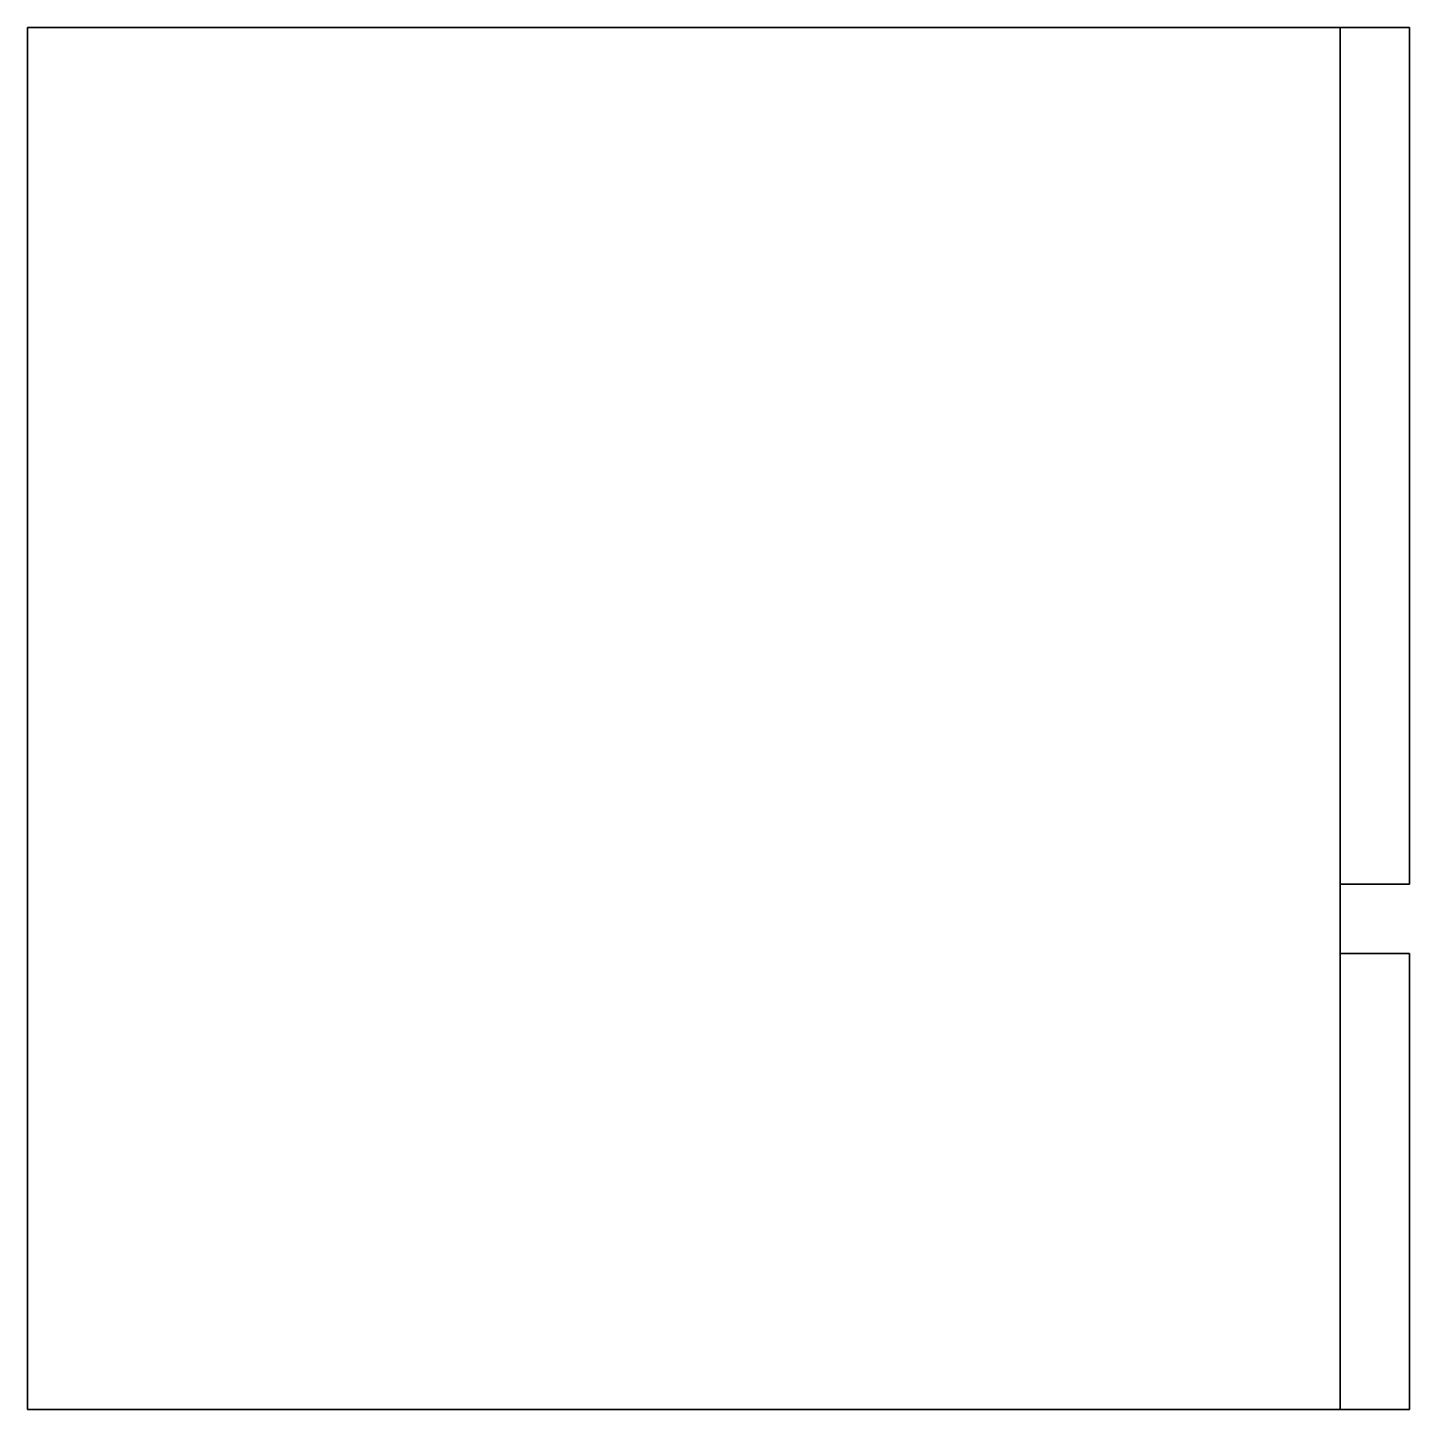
# Model space of a CAD drawing. Extents: x 0 to 800, y 0 to 800.
import ezdxf

# ---------------------------------------------------------------- set-up
doc = ezdxf.new("R2010")
doc.units = 0
doc.header["$LTSCALE"] = 30
doc.header["$MEASUREMENT"] = 0
doc.layers.add('3D', color=4, linetype='CONTINUOUS')

msp = doc.modelspace()

# ---------------------------------------------------------------- linework, layer by layer
at = {"layer": '3D', "linetype": 'CONTINUOUS'}
for points in [[(0, 800), (0, 0), (0, 0, 800), (0, 800, 800)], [(0, 800, 800), (0, 800), (760, 800), (760, 800, 800)], [(0, 0, 800), (0, 800, 800), (760, 800, 800), (760, 0, 800)], [(760, 304, 800), (800, 304, 800), (800, 800, 800), (760, 800, 800)], [(760, 800, 56), (800, 800, 56), (800, 800, 800), (760, 800, 800)], [(760, 0), (760, 800), (760, 800, 56), (760, 0, 56)], [(800, 800, 56), (800, 304, 56), (800, 304, 800), (800, 800, 800)], [(760, 264, 56), (760, 304, 56), (760, 304, 800), (760, 264, 800)], [(760, 304, 56), (800, 304, 56), (800, 304, 800), (760, 304, 800)], [(760, 0, 800), (800, 0, 800), (800, 264, 800), (760, 264, 800)], [(760, 264, 56), (800, 264, 56), (800, 264, 800), (760, 264, 800)], [(800, 0, 56), (800, 264, 56), (800, 264, 800), (800, 0, 800)], [(0, 0, 800), (0, 0), (760, 0), (760, 0, 800)], [(760, 0, 56), (800, 0, 56), (800, 0, 800), (760, 0, 800)]]:
    msp.add_3dface(points, dxfattribs=at)

doc.saveas('drawing.dxf')
